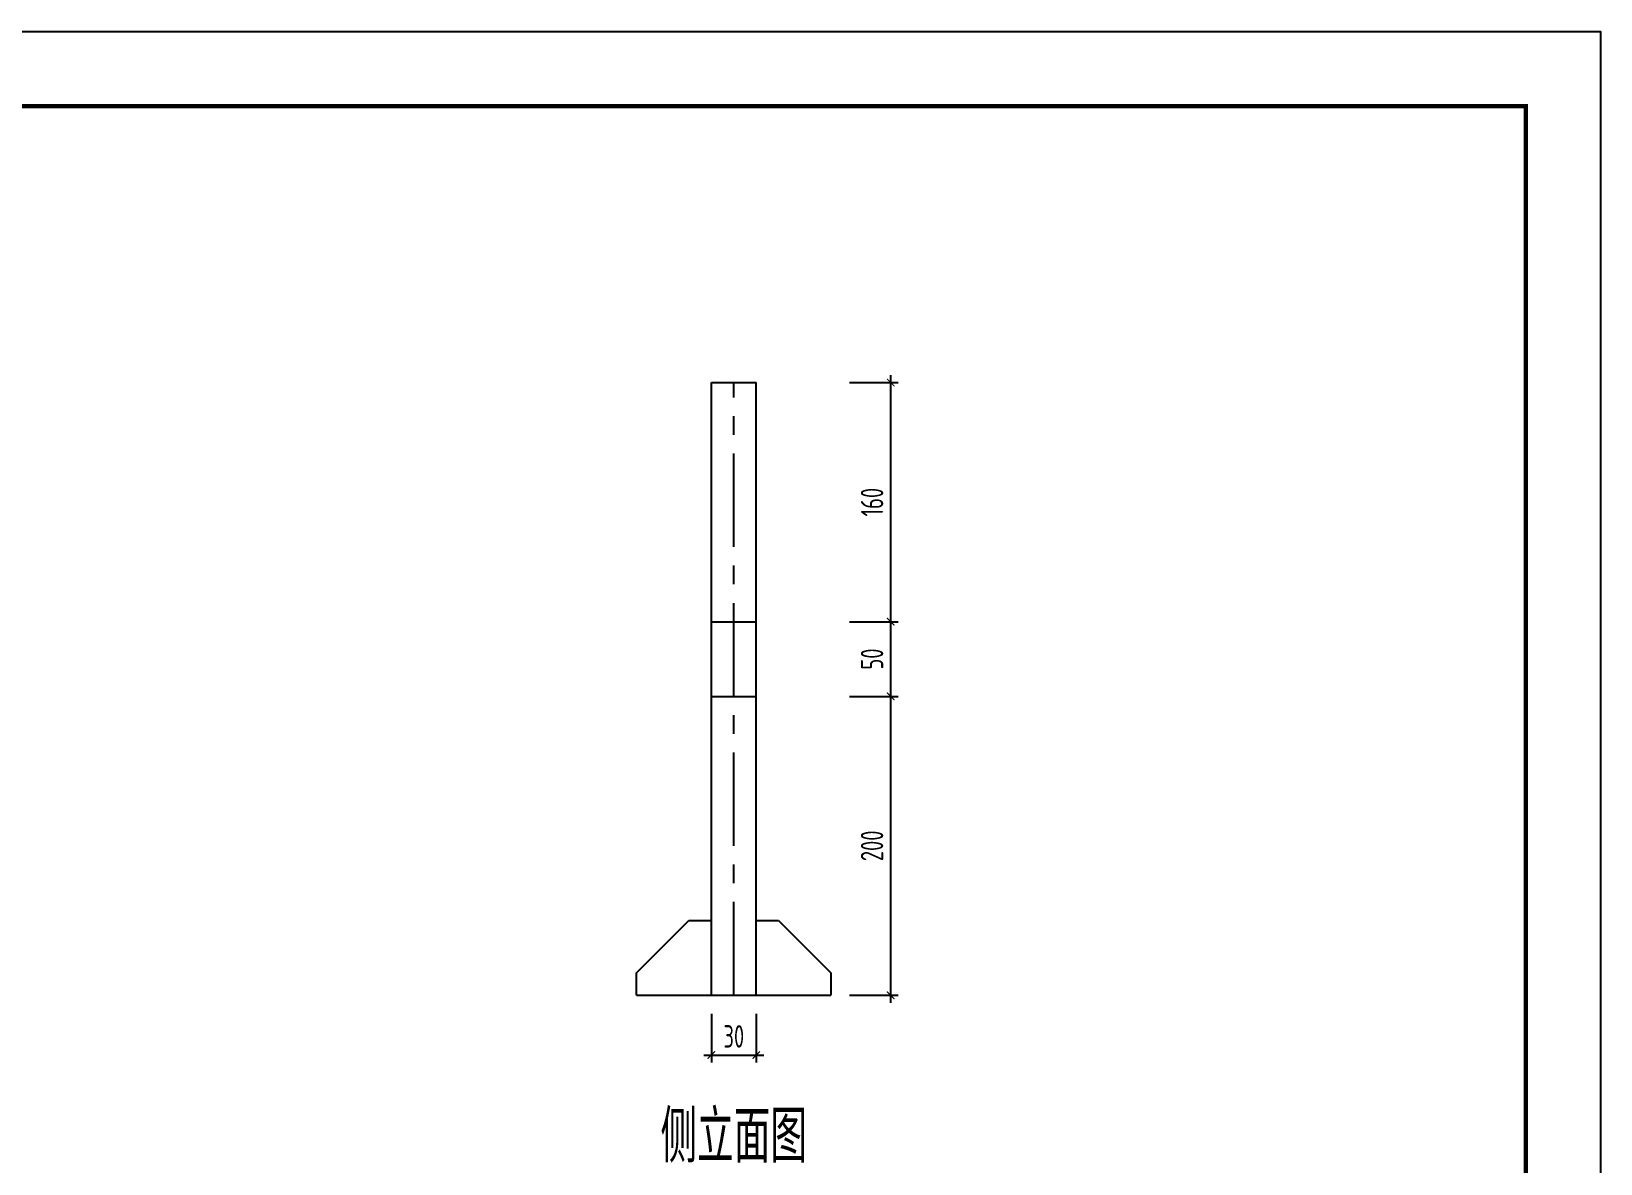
# Model space of a CAD drawing. Extents: x 0 to 128588, y -15871 to 56545.
# Drawn here: x 21000 to 42000, y 41392 to 56545 of the extents above; entities that cross this region are included whole.
import ezdxf
from ezdxf.enums import TextEntityAlignment as Align

# ---------------------------------------------------------------- set-up
doc = ezdxf.new("R2010")
doc.units = 0
doc.header["$LTSCALE"] = 1000
doc.linetypes.add('CENTER', pattern=[2, 1.25, -0.25, 0.25, -0.25])
doc.layers.get('0').update_dxf_attribs({"linetype": 'CONTINUOUS'})
doc.layers.get('Defpoints').update_dxf_attribs({"linetype": 'CONTINUOUS'})
doc.layers.add('1粗实线', color=1, linetype='CONTINUOUS', lineweight=30)
doc.layers.add('HFZT', color=5, linetype='CONTINUOUS', lineweight=15)
doc.styles.add('TSSD_Dimension', font='tssdeng.shx', dxfattribs={"width": 0.7, "bigfont": 'hztxt.shx'})
doc.styles.add('TSSD_NORM', font='tssdeng.shx', dxfattribs={"width": 0.7, "bigfont": 'hztxt.shx'})
doc.dimstyles.new('TSSD_100_100', dxfattribs={"dimtxt": 300, "dimasz": 100, "dimexe": 100, "dimexo": 250, "dimgap": 100, "dimtad": 1, "dimdec": 0, "dimzin": 0, "dimdsep": 46, "dimtxsty": 'TSSD_Dimension', "dimblk": 'ARCHTICK', "dimblk1": 'ARCHTICK', "dimblk2": 'ARCHTICK', "dimcen": 0, "dimdle": 100, "dimclrt": 7, "dimadec": 0, "dimazin": 0, "dimtfac": 1, "dimtdec": 0, "dimtix": 1, "dimtmove": 2, "dimatfit": 3, "dimfxl": 1, "dimtolj": 1, "dimtzin": 0, "dimarcsym": 0})

# ---------------------------------------------------------------- blocks, each defined once
blk = doc.blocks.new('DETK')
at = {"color": 7, "linetype": 'Continuous'}
blk.add_lwpolyline([(0, 0), (0, 29700), (42000, 29700), (42000, 0), (0, 0)], dxfattribs=at)
at = {"layer": '1粗实线', "color": 7, "linetype": 'Continuous', "const_width": 60}
blk.add_lwpolyline([(2500, 1000), (2500, 28700), (41000, 28700), (41000, 1000), (2500, 1000)], dxfattribs=at)
at = {"layer": 'HFZT', "color": 2, "style": 'TSSD_NORM', "width": 0.7}
for tag, height, p in [('比例尺', 250, (40275, 3100)), ('图号', 250, (37501, 1700)), ('日期', 250, (40275, 1700)), ('图名', 400, (31926, 1425))]:
    blk.add_attdef(tag, text='', height=height, dxfattribs=at).set_placement(p, align=Align.MIDDLE)
blk = doc.blocks.new('_ArchTick')
at = {"color": 0, "linetype": 'ByBlock', "const_width": 0.15}
blk.add_lwpolyline([(-0.5, -0.5), (0.5, 0.5)], dxfattribs=at)
blk = doc.blocks.new('*D262')
at = {"color": 0, "lineweight": -2, "transparency": 16777216}
for p, q in [((30100, 43395), (30100, 42745)), ((30700, 43395), (30700, 42745)), ((30000, 42845), (30800, 42845))]:
    blk.add_line(p, q, dxfattribs=at)
at = {"layer": 'Defpoints', "color": 0, "transparency": 16777216}
for p in [(30100, 43645), (30700, 43645), (30700, 42845)]:
    blk.add_point(p, dxfattribs=at)
at = {"color": 0, "lineweight": -2, "transparency": 16777216, "xscale": 100, "yscale": 100, "zscale": 100, "rotation": 180}
blk.add_blockref('_ArchTick', (30100, 42845), dxfattribs=at)
at = {"color": 0, "lineweight": -2, "transparency": 16777216, "xscale": 100, "yscale": 100, "zscale": 100}
blk.add_blockref('_ArchTick', (30700, 42845), dxfattribs=at)
at = {"color": 7, "transparency": 16777216, "insert": (30400, 43095), "char_height": 300, "attachment_point": 5, "style": 'TSSD_Dimension'}
blk.add_mtext('\\A1;30', dxfattribs=at)
blk = doc.blocks.new('*D263')
at = {"color": 0, "lineweight": -2, "transparency": 16777216}
for p, q in [((32500, 43545), (32500, 47745)), ((31950, 47645), (32600, 47645)), ((31950, 43645), (32600, 43645))]:
    blk.add_line(p, q, dxfattribs=at)
at = {"layer": 'Defpoints', "color": 0, "transparency": 16777216}
for p in [(31700, 47645), (32500, 47645), (31700, 43645)]:
    blk.add_point(p, dxfattribs=at)
at = {"color": 0, "lineweight": -2, "transparency": 16777216, "xscale": 100, "yscale": 100, "zscale": 100}
for p, rotation in [((32500, 47645), 90), ((32500, 43645), 270)]:
    blk.add_blockref('_ArchTick', p, dxfattribs=dict(at, rotation=rotation))
at = {"color": 7, "transparency": 16777216, "insert": (32250, 45645), "char_height": 300, "attachment_point": 5, "rotation": 90, "style": 'TSSD_Dimension'}
blk.add_mtext('\\A1;200', dxfattribs=at)
blk = doc.blocks.new('*D264')
at = {"color": 0, "lineweight": -2, "transparency": 16777216}
for p, q in [((32500, 47545), (32500, 48745)), ((31950, 48645), (32600, 48645)), ((31950, 47645), (32600, 47645))]:
    blk.add_line(p, q, dxfattribs=at)
at = {"layer": 'Defpoints', "color": 0, "transparency": 16777216}
for p in [(31700, 48645), (32500, 48645), (31700, 47645)]:
    blk.add_point(p, dxfattribs=at)
at = {"color": 0, "lineweight": -2, "transparency": 16777216, "xscale": 100, "yscale": 100, "zscale": 100}
for p, rotation in [((32500, 48645), 90), ((32500, 47645), 270)]:
    blk.add_blockref('_ArchTick', p, dxfattribs=dict(at, rotation=rotation))
at = {"color": 7, "transparency": 16777216, "insert": (32250, 48145), "char_height": 300, "attachment_point": 5, "rotation": 90, "style": 'TSSD_Dimension'}
blk.add_mtext('\\A1;50', dxfattribs=at)
blk = doc.blocks.new('*D265')
at = {"color": 0, "lineweight": -2, "transparency": 16777216}
for p, q in [((32500, 48545), (32500, 51945)), ((31950, 51845), (32600, 51845)), ((31950, 48645), (32600, 48645))]:
    blk.add_line(p, q, dxfattribs=at)
at = {"layer": 'Defpoints', "color": 0, "transparency": 16777216}
for p in [(31700, 51845), (32500, 51845), (31700, 48645)]:
    blk.add_point(p, dxfattribs=at)
at = {"color": 0, "lineweight": -2, "transparency": 16777216, "xscale": 100, "yscale": 100, "zscale": 100}
for p, rotation in [((32500, 51845), 90), ((32500, 48645), 270)]:
    blk.add_blockref('_ArchTick', p, dxfattribs=dict(at, rotation=rotation))
at = {"color": 7, "transparency": 16777216, "insert": (32250, 50245), "char_height": 300, "attachment_point": 5, "rotation": 90, "style": 'TSSD_Dimension'}
blk.add_mtext('\\A1;160', dxfattribs=at)

msp = doc.modelspace()

# ---------------------------------------------------------------- linework, layer by layer
for p, q in [((30100, 43644.75474), (30100, 51844.75474)), ((30100, 51844.75474), (30700, 51844.75474)), ((30700, 43644.75474), (30700, 51844.75474)), ((30100, 48644.75474), (30700, 48644.75474)), ((30100, 47644.75474), (30700, 47644.75474)), ((29100, 43944.75474), (29800, 44644.75474)), ((29800, 44644.75474), (30100, 44644.75474)), ((30700, 44644.75474), (31000, 44644.75474)), ((31000, 44644.75474), (31700, 43944.75474)), ((29100, 43644.75474), (29100, 43944.75474)), ((31700, 43944.75474), (31700, 43644.75474)), ((29100, 43644.75474), (30100, 43644.75474)), ((30100, 43644.75474), (30700, 43644.75474)), ((30700, 43644.75474), (31700, 43644.75474))]:
    msp.add_line(p, q)
at = {"linetype": 'CENTER'}
msp.add_line((30400, 43644.75474), (30400, 51844.75474), dxfattribs=at)

# ---------------------------------------------------------------- block references
msp.add_blockref('DETK', (0, 26844.75474))

# ---------------------------------------------------------------- texts
at = {"style": 'TSSD_NORM', "width": 0.7}
msp.add_text('侧立面图', height=700, dxfattribs=at).set_placement((29419, 41404.75474))

# ---------------------------------------------------------------- dimensions: what is measured, and where the dimension line sits
for p1, p2, text, picture, middle in [((31700, 48644.75474), (31700, 51844.75474), '160', '*D265', (32250, 50244.75474)), ((31700, 47644.75474), (31700, 48644.75474), '50', '*D264', (32250, 48144.75474)), ((31700, 43644.75474), (31700, 47644.75474), '200', '*D263', (32250, 45644.75474)), ((30100, 43644.75474), (30700, 43644.75474), '30', '*D262', (30400, 43094.75474))]:
    dim = msp.add_aligned_dim(p1=p1, p2=p2, distance=-800, text=text, dimstyle='TSSD_100_100')
    dim.commit()
    dim.dimension.update_dxf_attribs({"geometry": picture, "text_midpoint": middle})

doc.saveas('drawing.dxf')
